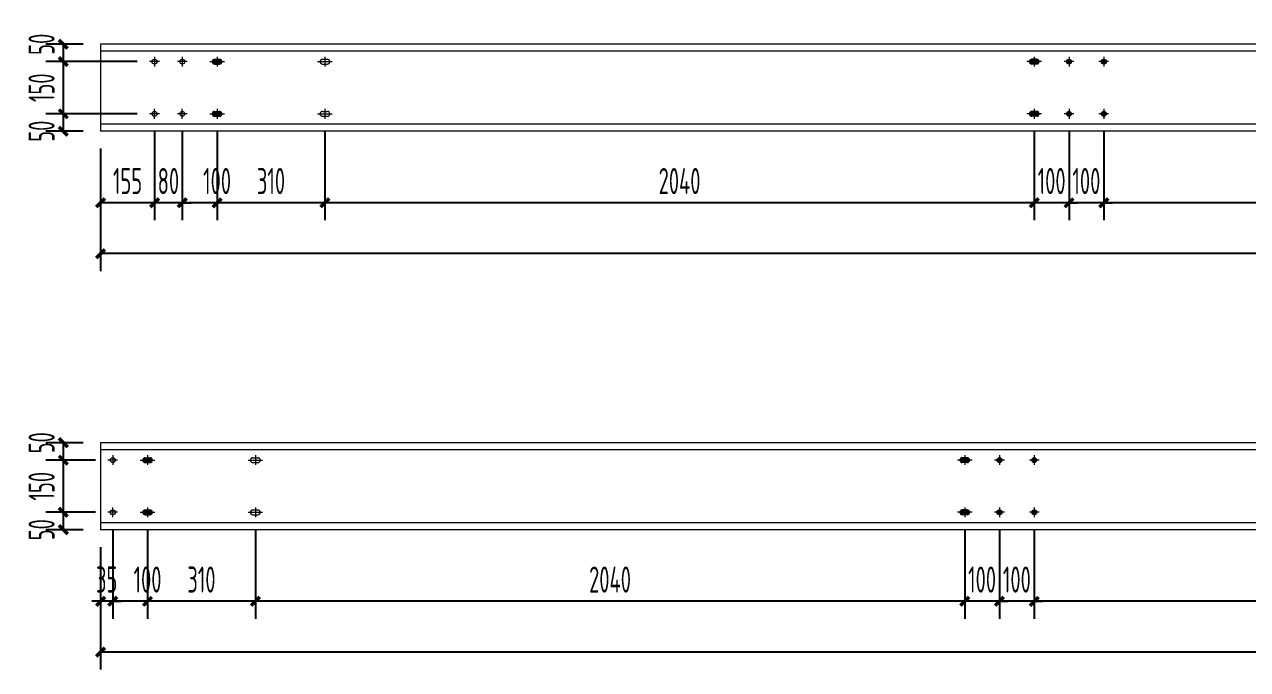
# Model space of a CAD drawing. Header units: inches. Extents: x 129725932 to 129894734, y 55771230 to 55809283.
# Drawn here: x 129809701 to 129813218, y 55783912 to 55785766 of the extents above; entities that cross this region are included whole.
import ezdxf

# ---------------------------------------------------------------- set-up
doc = ezdxf.new("R2010")
doc.units = ezdxf.units.IN
doc.header["$MEASUREMENT"] = 0
for name, color, linetype, lineweight in [('Bolt', 252, 'Continuous', 9), ('灰线', 253, 'Continuous', 5), ('绿线', 3, 'Continuous', 9), ('绿色', 3, 'Continuous', 20), ('黄线', 2, 'Continuous', 13)]:
    doc.layers.add(name, color=color, linetype=linetype, lineweight=lineweight)
doc.layers.add('DIM', color=3, linetype='Continuous')
doc.styles.add('标注', font='tssdeng.shx', dxfattribs={"width": 0.6, "bigfont": 'tssdchn.shx'})
doc.dimstyles.new('构件标注', dxfattribs={"dimtxt": 75, "dimasz": 25, "dimexe": 50, "dimexo": 50, "dimgap": 25, "dimtad": 1, "dimdec": 0, "dimzin": 0, "dimdsep": 46, "dimtxsty": '标注', "dimblk": 'ARCHTICK', "dimcen": 0, "dimclrd": 1, "dimclre": 1, "dimclrt": 7, "dimadec": 0, "dimazin": 0, "dimtfac": 1, "dimtdec": 0, "dimtix": 1, "dimtmove": 2, "dimatfit": 3, "dimldrblk": 'ARCHTICK', "dimfxl": 0, "dimtolj": 1, "dimtzin": 0, "dimlwd": -1, "dimlwe": -1, "dimarcsym": 0})

# ---------------------------------------------------------------- blocks, each defined once
blk = doc.blocks.new('_ArchTick')
at = {"color": 0, "linetype": 'ByBlock', "const_width": 0.4}
blk.add_lwpolyline([(-0.5, -0.5), (0.5, 0.5)], dxfattribs=at)
blk = doc.blocks.new('*D1012')
at = {"layer": 'Defpoints', "color": 0}
for p in [(129810364.7, 55784363.9), (129812404.7, 55784363.9), (129810364.7, 55784108.2)]:
    blk.add_point(p, dxfattribs=at)
at = {"layer": 'DIM', "color": 1}
for p, q in [((129810364.7, 55784313.9), (129810364.7, 55784058.2)), ((129812404.7, 55784313.9), (129812404.7, 55784058.2)), ((129812404.7, 55784108.2), (129810364.7, 55784108.2))]:
    blk.add_line(p, q, dxfattribs=at)
at = {"layer": 'DIM', "color": 1, "xscale": 25, "yscale": 25, "zscale": 25, "rotation": 180}
blk.add_blockref('_ArchTick', (129810364.7, 55784108.2), dxfattribs=at)
at = {"layer": 'DIM', "color": 1, "xscale": 25, "yscale": 25, "zscale": 25}
blk.add_blockref('_ArchTick', (129812404.7, 55784108.2), dxfattribs=at)
at = {"layer": 'DIM', "color": 7, "insert": (129811384.7, 55784170.7), "char_height": 75, "attachment_point": 5, "style": '标注'}
blk.add_mtext('\\A1;2040', dxfattribs=at)
blk = doc.blocks.new('*D1013')
at = {"layer": 'Defpoints', "color": 0}
for p in [(129809954.7, 55784363.9), (129810054.7, 55784363.9), (129809954.7, 55784108.2)]:
    blk.add_point(p, dxfattribs=at)
at = {"layer": 'DIM', "color": 1}
for p, q in [((129809954.7, 55784313.9), (129809954.7, 55784058.2)), ((129810054.7, 55784313.9), (129810054.7, 55784058.2)), ((129810054.7, 55784108.2), (129809954.7, 55784108.2))]:
    blk.add_line(p, q, dxfattribs=at)
at = {"layer": 'DIM', "color": 1, "xscale": 25, "yscale": 25, "zscale": 25, "rotation": 180}
blk.add_blockref('_ArchTick', (129809954.7, 55784108.2), dxfattribs=at)
at = {"layer": 'DIM', "color": 1, "xscale": 25, "yscale": 25, "zscale": 25}
blk.add_blockref('_ArchTick', (129810054.7, 55784108.2), dxfattribs=at)
at = {"layer": 'DIM', "color": 7, "insert": (129810054.7, 55784170.7), "char_height": 75, "attachment_point": 5, "style": '标注'}
blk.add_mtext('\\A1;100', dxfattribs=at)
blk = doc.blocks.new('*D1014')
at = {"layer": 'Defpoints', "color": 0}
for p in [(129809919.7, 55784313.9), (129817909.7, 55784313.9), (129809919.7, 55783962.1)]:
    blk.add_point(p, dxfattribs=at)
at = {"layer": 'DIM', "color": 1}
for p, q in [((129809919.7, 55784263.9), (129809919.7, 55783912.1)), ((129817909.7, 55784263.9), (129817909.7, 55783912.1)), ((129817909.7, 55783962.1), (129809919.7, 55783962.1))]:
    blk.add_line(p, q, dxfattribs=at)
at = {"layer": 'DIM', "color": 1, "xscale": 25, "yscale": 25, "zscale": 25, "rotation": 180}
blk.add_blockref('_ArchTick', (129809919.7, 55783962.1), dxfattribs=at)
at = {"layer": 'DIM', "color": 1, "xscale": 25, "yscale": 25, "zscale": 25}
blk.add_blockref('_ArchTick', (129817909.7, 55783962.1), dxfattribs=at)
at = {"layer": 'DIM', "color": 7, "insert": (129813914.7, 55784024.6), "char_height": 75, "attachment_point": 5, "style": '标注'}
blk.add_mtext('\\A1;7990', dxfattribs=at)
blk = doc.blocks.new('*D1015')
at = {"color": 1}
for p, q in [((129809869.7, 55784563.9), (129809762.4, 55784563.9)), ((129809812.4, 55784563.9), (129809812.4, 55784513.9)), ((129809904.7, 55784513.9), (129809762.4, 55784513.9))]:
    blk.add_line(p, q, dxfattribs=at)
at = {"layer": 'Defpoints', "color": 0}
for p in [(129809919.7, 55784563.9), (129809812.4, 55784513.9), (129809954.7, 55784513.9)]:
    blk.add_point(p, dxfattribs=at)
at = {"color": 1, "xscale": 25, "yscale": 25, "zscale": 25}
for p, rotation in [((129809812.4, 55784563.9), 90), ((129809812.4, 55784513.9), 270)]:
    blk.add_blockref('_ArchTick', p, dxfattribs=dict(at, rotation=rotation))
at = {"color": 7, "insert": (129809749.9, 55784563.8), "char_height": 75, "attachment_point": 5, "rotation": 90, "style": '标注'}
blk.add_mtext('\\A1;50', dxfattribs=at)
blk = doc.blocks.new('*D1016')
at = {"color": 1}
for p, q in [((129809904.7, 55784513.9), (129809762.4, 55784513.9)), ((129809812.4, 55784513.9), (129809812.4, 55784363.9)), ((129809904.7, 55784363.9), (129809762.4, 55784363.9))]:
    blk.add_line(p, q, dxfattribs=at)
at = {"layer": 'Defpoints', "color": 0}
for p in [(129809954.7, 55784513.9), (129809812.4, 55784363.9), (129809954.7, 55784363.9)]:
    blk.add_point(p, dxfattribs=at)
at = {"color": 1, "xscale": 25, "yscale": 25, "zscale": 25}
for p, rotation in [((129809812.4, 55784513.9), 90), ((129809812.4, 55784363.9), 270)]:
    blk.add_blockref('_ArchTick', p, dxfattribs=dict(at, rotation=rotation))
at = {"color": 7, "insert": (129809749.9, 55784438.9), "char_height": 75, "attachment_point": 5, "rotation": 90, "style": '标注'}
blk.add_mtext('\\A1;150', dxfattribs=at)
blk = doc.blocks.new('*D1017')
at = {"color": 1}
for p, q in [((129809904.7, 55784363.9), (129809762.4, 55784363.9)), ((129809812.4, 55784363.9), (129809812.4, 55784313.9)), ((129809869.7, 55784313.9), (129809762.4, 55784313.9))]:
    blk.add_line(p, q, dxfattribs=at)
at = {"layer": 'Defpoints', "color": 0}
for p in [(129809954.7, 55784363.9), (129809812.4, 55784313.9), (129809919.7, 55784313.9)]:
    blk.add_point(p, dxfattribs=at)
at = {"color": 1, "xscale": 25, "yscale": 25, "zscale": 25}
for p, rotation in [((129809812.4, 55784363.9), 90), ((129809812.4, 55784313.9), 270)]:
    blk.add_blockref('_ArchTick', p, dxfattribs=dict(at, rotation=rotation))
at = {"color": 7, "insert": (129809749.9, 55784313.9), "char_height": 75, "attachment_point": 5, "rotation": 90, "style": '标注'}
blk.add_mtext('\\A1;50', dxfattribs=at)
blk = doc.blocks.new('*D1020')
at = {"layer": 'Defpoints', "color": 0}
for p in [(129812404.7, 55784363.9), (129812504.7, 55784363.9), (129812404.7, 55784108.2)]:
    blk.add_point(p, dxfattribs=at)
at = {"layer": 'DIM', "color": 1}
for p, q in [((129812404.7, 55784313.9), (129812404.7, 55784058.2)), ((129812504.7, 55784313.9), (129812504.7, 55784058.2)), ((129812404.7, 55784108.2), (129812379.7, 55784108.2)), ((129812504.7, 55784108.2), (129812404.7, 55784108.2)), ((129812504.7, 55784108.2), (129812529.7, 55784108.2))]:
    blk.add_line(p, q, dxfattribs=at)
at = {"layer": 'DIM', "color": 1, "xscale": 25, "yscale": 25, "zscale": 25}
blk.add_blockref('_ArchTick', (129812404.7, 55784108.2), dxfattribs=at)
at = {"layer": 'DIM', "color": 1, "xscale": 25, "yscale": 25, "zscale": 25, "rotation": 180}
blk.add_blockref('_ArchTick', (129812504.7, 55784108.2), dxfattribs=at)
at = {"layer": 'DIM', "color": 7, "insert": (129812454.7, 55784170.7), "char_height": 75, "attachment_point": 5, "style": '标注'}
blk.add_mtext('\\A1;100', dxfattribs=at)
blk = doc.blocks.new('*D1021')
at = {"layer": 'Defpoints', "color": 0}
for p in [(129812504.7, 55784363.9), (129812604.7, 55784363.9), (129812504.7, 55784108.2)]:
    blk.add_point(p, dxfattribs=at)
at = {"layer": 'DIM', "color": 1}
for p, q in [((129812504.7, 55784313.9), (129812504.7, 55784058.2)), ((129812604.7, 55784313.9), (129812604.7, 55784058.2)), ((129812504.7, 55784108.2), (129812479.7, 55784108.2)), ((129812604.7, 55784108.2), (129812504.7, 55784108.2)), ((129812604.7, 55784108.2), (129812629.7, 55784108.2))]:
    blk.add_line(p, q, dxfattribs=at)
at = {"layer": 'DIM', "color": 1, "xscale": 25, "yscale": 25, "zscale": 25}
blk.add_blockref('_ArchTick', (129812504.7, 55784108.2), dxfattribs=at)
at = {"layer": 'DIM', "color": 1, "xscale": 25, "yscale": 25, "zscale": 25, "rotation": 180}
blk.add_blockref('_ArchTick', (129812604.7, 55784108.2), dxfattribs=at)
at = {"layer": 'DIM', "color": 7, "insert": (129812554.7, 55784170.7), "char_height": 75, "attachment_point": 5, "style": '标注'}
blk.add_mtext('\\A1;100', dxfattribs=at)
blk = doc.blocks.new('*D1022')
at = {"layer": 'Defpoints', "color": 0}
for p in [(129812604.7, 55784363.9), (129815224.7, 55784363.9), (129812604.7, 55784108.2)]:
    blk.add_point(p, dxfattribs=at)
at = {"layer": 'DIM', "color": 1}
for p, q in [((129812604.7, 55784313.9), (129812604.7, 55784058.2)), ((129815224.7, 55784313.9), (129815224.7, 55784058.2)), ((129815224.7, 55784108.2), (129812604.7, 55784108.2))]:
    blk.add_line(p, q, dxfattribs=at)
at = {"layer": 'DIM', "color": 1, "xscale": 25, "yscale": 25, "zscale": 25, "rotation": 180}
blk.add_blockref('_ArchTick', (129812604.7, 55784108.2), dxfattribs=at)
at = {"layer": 'DIM', "color": 1, "xscale": 25, "yscale": 25, "zscale": 25}
blk.add_blockref('_ArchTick', (129815224.7, 55784108.2), dxfattribs=at)
at = {"layer": 'DIM', "color": 7, "insert": (129813914.7, 55784170.7), "char_height": 75, "attachment_point": 5, "style": '标注'}
blk.add_mtext('\\A1;2620', dxfattribs=at)
blk = doc.blocks.new('*D1023')
at = {"layer": 'Defpoints', "color": 0}
for p in [(129809954.7, 55784363.9), (129809919.7, 55784313.9), (129809919.7, 55784108.2)]:
    blk.add_point(p, dxfattribs=at)
at = {"layer": 'DIM', "color": 1}
for p, q in [((129809954.7, 55784313.9), (129809954.7, 55784058.2)), ((129809919.7, 55784263.9), (129809919.7, 55784058.2)), ((129809919.7, 55784108.2), (129809894.7, 55784108.2)), ((129809954.7, 55784108.2), (129809919.7, 55784108.2)), ((129809954.7, 55784108.2), (129809979.7, 55784108.2))]:
    blk.add_line(p, q, dxfattribs=at)
at = {"layer": 'DIM', "color": 1, "xscale": 25, "yscale": 25, "zscale": 25}
blk.add_blockref('_ArchTick', (129809919.7, 55784108.2), dxfattribs=at)
at = {"layer": 'DIM', "color": 1, "xscale": 25, "yscale": 25, "zscale": 25, "rotation": 180}
blk.add_blockref('_ArchTick', (129809954.7, 55784108.2), dxfattribs=at)
at = {"layer": 'DIM', "color": 7, "insert": (129809937.2, 55784170.7), "char_height": 75, "attachment_point": 5, "style": '标注'}
blk.add_mtext('\\A1;35', dxfattribs=at)
blk = doc.blocks.new('*D1028')
at = {"layer": 'Defpoints', "color": 0}
for p in [(129810054.7, 55784363.9), (129810364.7, 55784363.9), (129810054.7, 55784108.2)]:
    blk.add_point(p, dxfattribs=at)
at = {"layer": 'DIM', "color": 1}
for p, q in [((129810054.7, 55784313.9), (129810054.7, 55784058.2)), ((129810364.7, 55784313.9), (129810364.7, 55784058.2)), ((129810364.7, 55784108.2), (129810054.7, 55784108.2))]:
    blk.add_line(p, q, dxfattribs=at)
at = {"layer": 'DIM', "color": 1, "xscale": 25, "yscale": 25, "zscale": 25, "rotation": 180}
blk.add_blockref('_ArchTick', (129810054.7, 55784108.2), dxfattribs=at)
at = {"layer": 'DIM', "color": 1, "xscale": 25, "yscale": 25, "zscale": 25}
blk.add_blockref('_ArchTick', (129810364.7, 55784108.2), dxfattribs=at)
at = {"layer": 'DIM', "color": 7, "insert": (129810209.7, 55784170.7), "char_height": 75, "attachment_point": 5, "style": '标注'}
blk.add_mtext('\\A1;310', dxfattribs=at)
blk = doc.blocks.new('*D1079')
at = {"layer": 'Defpoints', "color": 0}
for p in [(129810564.7, 55785509), (129812604.7, 55785509), (129810564.7, 55785253.3)]:
    blk.add_point(p, dxfattribs=at)
at = {"layer": 'DIM', "color": 1}
for p, q in [((129810564.7, 55785459), (129810564.7, 55785203.3)), ((129812604.7, 55785459), (129812604.7, 55785203.3)), ((129812604.7, 55785253.3), (129810564.7, 55785253.3))]:
    blk.add_line(p, q, dxfattribs=at)
at = {"layer": 'DIM', "color": 1, "xscale": 25, "yscale": 25, "zscale": 25, "rotation": 180}
blk.add_blockref('_ArchTick', (129810564.7, 55785253.3), dxfattribs=at)
at = {"layer": 'DIM', "color": 1, "xscale": 25, "yscale": 25, "zscale": 25}
blk.add_blockref('_ArchTick', (129812604.7, 55785253.3), dxfattribs=at)
at = {"layer": 'DIM', "color": 7, "insert": (129811584.7, 55785315.8), "char_height": 75, "attachment_point": 5, "style": '标注'}
blk.add_mtext('\\A1;2040', dxfattribs=at)
blk = doc.blocks.new('*D1080')
at = {"layer": 'Defpoints', "color": 0}
for p in [(129810154.7, 55785509), (129810254.7, 55785509), (129810154.7, 55785253.3)]:
    blk.add_point(p, dxfattribs=at)
at = {"layer": 'DIM', "color": 1}
for p, q in [((129810154.7, 55785459), (129810154.7, 55785203.3)), ((129810254.7, 55785459), (129810254.7, 55785203.3)), ((129810254.7, 55785253.3), (129810154.7, 55785253.3))]:
    blk.add_line(p, q, dxfattribs=at)
at = {"layer": 'DIM', "color": 1, "xscale": 25, "yscale": 25, "zscale": 25, "rotation": 180}
blk.add_blockref('_ArchTick', (129810154.7, 55785253.3), dxfattribs=at)
at = {"layer": 'DIM', "color": 1, "xscale": 25, "yscale": 25, "zscale": 25}
blk.add_blockref('_ArchTick', (129810254.7, 55785253.3), dxfattribs=at)
at = {"layer": 'DIM', "color": 7, "insert": (129810254.7, 55785315.8), "char_height": 75, "attachment_point": 5, "style": '标注'}
blk.add_mtext('\\A1;100', dxfattribs=at)
blk = doc.blocks.new('*D1081')
at = {"layer": 'Defpoints', "color": 0}
for p in [(129809919.7, 55785459), (129818009.7, 55785459), (129809919.7, 55785107.2)]:
    blk.add_point(p, dxfattribs=at)
at = {"layer": 'DIM', "color": 1}
for p, q in [((129809919.7, 55785409), (129809919.7, 55785057.2)), ((129818009.7, 55785409), (129818009.7, 55785057.2)), ((129818009.7, 55785107.2), (129809919.7, 55785107.2))]:
    blk.add_line(p, q, dxfattribs=at)
at = {"layer": 'DIM', "color": 1, "xscale": 25, "yscale": 25, "zscale": 25, "rotation": 180}
blk.add_blockref('_ArchTick', (129809919.7, 55785107.2), dxfattribs=at)
at = {"layer": 'DIM', "color": 1, "xscale": 25, "yscale": 25, "zscale": 25}
blk.add_blockref('_ArchTick', (129818009.7, 55785107.2), dxfattribs=at)
at = {"layer": 'DIM', "color": 7, "insert": (129813964.7, 55785169.7), "char_height": 75, "attachment_point": 5, "style": '标注'}
blk.add_mtext('\\A1;8090', dxfattribs=at)
blk = doc.blocks.new('*D1082')
at = {"color": 1}
for p, q in [((129809869.7, 55785709), (129809762.4, 55785709)), ((129809812.4, 55785709), (129809812.4, 55785659)), ((129810024.7, 55785659), (129809762.4, 55785659))]:
    blk.add_line(p, q, dxfattribs=at)
at = {"layer": 'Defpoints', "color": 0}
for p in [(129809919.7, 55785709), (129809812.4, 55785659), (129810074.7, 55785659)]:
    blk.add_point(p, dxfattribs=at)
at = {"color": 1, "xscale": 25, "yscale": 25, "zscale": 25}
for p, rotation in [((129809812.4, 55785709), 90), ((129809812.4, 55785659), 270)]:
    blk.add_blockref('_ArchTick', p, dxfattribs=dict(at, rotation=rotation))
at = {"color": 7, "insert": (129809749.9, 55785708.9), "char_height": 75, "attachment_point": 5, "rotation": 90, "style": '标注'}
blk.add_mtext('\\A1;50', dxfattribs=at)
blk = doc.blocks.new('*D1083')
at = {"color": 1}
for p, q in [((129810024.7, 55785659), (129809762.4, 55785659)), ((129809812.4, 55785659), (129809812.4, 55785509)), ((129810024.7, 55785509), (129809762.4, 55785509))]:
    blk.add_line(p, q, dxfattribs=at)
at = {"layer": 'Defpoints', "color": 0}
for p in [(129810074.7, 55785659), (129809812.4, 55785509), (129810074.7, 55785509)]:
    blk.add_point(p, dxfattribs=at)
at = {"color": 1, "xscale": 25, "yscale": 25, "zscale": 25}
for p, rotation in [((129809812.4, 55785659), 90), ((129809812.4, 55785509), 270)]:
    blk.add_blockref('_ArchTick', p, dxfattribs=dict(at, rotation=rotation))
at = {"color": 7, "insert": (129809749.9, 55785584), "char_height": 75, "attachment_point": 5, "rotation": 90, "style": '标注'}
blk.add_mtext('\\A1;150', dxfattribs=at)
blk = doc.blocks.new('*D1084')
at = {"color": 1}
for p, q in [((129810024.7, 55785509), (129809762.4, 55785509)), ((129809812.4, 55785509), (129809812.4, 55785459)), ((129809869.7, 55785459), (129809762.4, 55785459))]:
    blk.add_line(p, q, dxfattribs=at)
at = {"layer": 'Defpoints', "color": 0}
for p in [(129810074.7, 55785509), (129809812.4, 55785459), (129809919.7, 55785459)]:
    blk.add_point(p, dxfattribs=at)
at = {"color": 1, "xscale": 25, "yscale": 25, "zscale": 25}
for p, rotation in [((129809812.4, 55785509), 90), ((129809812.4, 55785459), 270)]:
    blk.add_blockref('_ArchTick', p, dxfattribs=dict(at, rotation=rotation))
at = {"color": 7, "insert": (129809749.9, 55785459), "char_height": 75, "attachment_point": 5, "rotation": 90, "style": '标注'}
blk.add_mtext('\\A1;50', dxfattribs=at)
blk = doc.blocks.new('*D1087')
at = {"layer": 'Defpoints', "color": 0}
for p in [(129812604.7, 55785509), (129812704.7, 55785509), (129812604.7, 55785253.3)]:
    blk.add_point(p, dxfattribs=at)
at = {"layer": 'DIM', "color": 1}
for p, q in [((129812604.7, 55785459), (129812604.7, 55785203.3)), ((129812704.7, 55785459), (129812704.7, 55785203.3)), ((129812604.7, 55785253.3), (129812579.7, 55785253.3)), ((129812704.7, 55785253.3), (129812604.7, 55785253.3)), ((129812704.7, 55785253.3), (129812729.7, 55785253.3))]:
    blk.add_line(p, q, dxfattribs=at)
at = {"layer": 'DIM', "color": 1, "xscale": 25, "yscale": 25, "zscale": 25}
blk.add_blockref('_ArchTick', (129812604.7, 55785253.3), dxfattribs=at)
at = {"layer": 'DIM', "color": 1, "xscale": 25, "yscale": 25, "zscale": 25, "rotation": 180}
blk.add_blockref('_ArchTick', (129812704.7, 55785253.3), dxfattribs=at)
at = {"layer": 'DIM', "color": 7, "insert": (129812654.7, 55785315.8), "char_height": 75, "attachment_point": 5, "style": '标注'}
blk.add_mtext('\\A1;100', dxfattribs=at)
blk = doc.blocks.new('*D1088')
at = {"layer": 'Defpoints', "color": 0}
for p in [(129812704.7, 55785509), (129812804.7, 55785509), (129812704.7, 55785253.3)]:
    blk.add_point(p, dxfattribs=at)
at = {"layer": 'DIM', "color": 1}
for p, q in [((129812704.7, 55785459), (129812704.7, 55785203.3)), ((129812804.7, 55785459), (129812804.7, 55785203.3)), ((129812704.7, 55785253.3), (129812679.7, 55785253.3)), ((129812804.7, 55785253.3), (129812704.7, 55785253.3)), ((129812804.7, 55785253.3), (129812829.7, 55785253.3))]:
    blk.add_line(p, q, dxfattribs=at)
at = {"layer": 'DIM', "color": 1, "xscale": 25, "yscale": 25, "zscale": 25}
blk.add_blockref('_ArchTick', (129812704.7, 55785253.3), dxfattribs=at)
at = {"layer": 'DIM', "color": 1, "xscale": 25, "yscale": 25, "zscale": 25, "rotation": 180}
blk.add_blockref('_ArchTick', (129812804.7, 55785253.3), dxfattribs=at)
at = {"layer": 'DIM', "color": 7, "insert": (129812754.7, 55785315.8), "char_height": 75, "attachment_point": 5, "style": '标注'}
blk.add_mtext('\\A1;100', dxfattribs=at)
blk = doc.blocks.new('*D1089')
at = {"layer": 'Defpoints', "color": 0}
for p in [(129812804.7, 55785509), (129815224.7, 55785509), (129812804.7, 55785253.3)]:
    blk.add_point(p, dxfattribs=at)
at = {"layer": 'DIM', "color": 1}
for p, q in [((129812804.7, 55785459), (129812804.7, 55785203.3)), ((129815224.7, 55785459), (129815224.7, 55785203.3)), ((129815224.7, 55785253.3), (129812804.7, 55785253.3))]:
    blk.add_line(p, q, dxfattribs=at)
at = {"layer": 'DIM', "color": 1, "xscale": 25, "yscale": 25, "zscale": 25, "rotation": 180}
blk.add_blockref('_ArchTick', (129812804.7, 55785253.3), dxfattribs=at)
at = {"layer": 'DIM', "color": 1, "xscale": 25, "yscale": 25, "zscale": 25}
blk.add_blockref('_ArchTick', (129815224.7, 55785253.3), dxfattribs=at)
at = {"layer": 'DIM', "color": 7, "insert": (129814014.7, 55785315.8), "char_height": 75, "attachment_point": 5, "style": '标注'}
blk.add_mtext('\\A1;2420', dxfattribs=at)
blk = doc.blocks.new('*D1090')
at = {"layer": 'Defpoints', "color": 0}
for p in [(129810074.7, 55785509), (129809919.7, 55785459), (129809919.7, 55785253.3)]:
    blk.add_point(p, dxfattribs=at)
at = {"layer": 'DIM', "color": 1}
for p, q in [((129810074.7, 55785459), (129810074.7, 55785203.3)), ((129809919.7, 55785409), (129809919.7, 55785203.3)), ((129810074.7, 55785253.3), (129809919.7, 55785253.3))]:
    blk.add_line(p, q, dxfattribs=at)
at = {"layer": 'DIM', "color": 1, "xscale": 25, "yscale": 25, "zscale": 25, "rotation": 180}
blk.add_blockref('_ArchTick', (129809919.7, 55785253.3), dxfattribs=at)
at = {"layer": 'DIM', "color": 1, "xscale": 25, "yscale": 25, "zscale": 25}
blk.add_blockref('_ArchTick', (129810074.7, 55785253.3), dxfattribs=at)
at = {"layer": 'DIM', "color": 7, "insert": (129809997.2, 55785315.8), "char_height": 75, "attachment_point": 5, "style": '标注'}
blk.add_mtext('\\A1;155', dxfattribs=at)
blk = doc.blocks.new('*D1095')
at = {"layer": 'Defpoints', "color": 0}
for p in [(129810254.7, 55785509), (129810564.7, 55785509), (129810254.7, 55785253.3)]:
    blk.add_point(p, dxfattribs=at)
at = {"layer": 'DIM', "color": 1}
for p, q in [((129810254.7, 55785459), (129810254.7, 55785203.3)), ((129810564.7, 55785459), (129810564.7, 55785203.3)), ((129810564.7, 55785253.3), (129810254.7, 55785253.3))]:
    blk.add_line(p, q, dxfattribs=at)
at = {"layer": 'DIM', "color": 1, "xscale": 25, "yscale": 25, "zscale": 25, "rotation": 180}
blk.add_blockref('_ArchTick', (129810254.7, 55785253.3), dxfattribs=at)
at = {"layer": 'DIM', "color": 1, "xscale": 25, "yscale": 25, "zscale": 25}
blk.add_blockref('_ArchTick', (129810564.7, 55785253.3), dxfattribs=at)
at = {"layer": 'DIM', "color": 7, "insert": (129810409.7, 55785315.8), "char_height": 75, "attachment_point": 5, "style": '标注'}
blk.add_mtext('\\A1;310', dxfattribs=at)
blk = doc.blocks.new('*D1096')
at = {"layer": 'Defpoints', "color": 0}
for p in [(129810074.7, 55785509), (129810154.7, 55785509), (129810074.7, 55785253.3)]:
    blk.add_point(p, dxfattribs=at)
at = {"layer": 'DIM', "color": 1}
for p, q in [((129810074.7, 55785459), (129810074.7, 55785203.3)), ((129810154.7, 55785459), (129810154.7, 55785203.3)), ((129810074.7, 55785253.3), (129810049.7, 55785253.3)), ((129810154.7, 55785253.3), (129810074.7, 55785253.3)), ((129810154.7, 55785253.3), (129810179.7, 55785253.3))]:
    blk.add_line(p, q, dxfattribs=at)
at = {"layer": 'DIM', "color": 1, "xscale": 25, "yscale": 25, "zscale": 25}
blk.add_blockref('_ArchTick', (129810074.7, 55785253.3), dxfattribs=at)
at = {"layer": 'DIM', "color": 1, "xscale": 25, "yscale": 25, "zscale": 25, "rotation": 180}
blk.add_blockref('_ArchTick', (129810154.7, 55785253.3), dxfattribs=at)
at = {"layer": 'DIM', "color": 7, "insert": (129810114.7, 55785315.8), "char_height": 75, "attachment_point": 5, "style": '标注'}
blk.add_mtext('\\A1;80', dxfattribs=at)

msp = doc.modelspace()

# ---------------------------------------------------------------- hatches: boundary and pattern name
at = {"layer": '绿线'}
h = msp.add_hatch(color=256, dxfattribs=at)
h.paths.add_polyline_path([(129810254.7, 55785666), (129810247.7, 55785666, 0.414214), (129810240.7, 55785659), (129810254.7, 55785659)])
h.paths.add_polyline_path([(129810261.7, 55785666), (129810254.7, 55785666), (129810254.7, 55785659), (129810268.7, 55785659, 0.414214)])
h.paths.add_polyline_path([(129810268.7, 55785659), (129810254.7, 55785659), (129810254.7, 55785652), (129810261.7, 55785652, 0.414214)])
h.paths.add_polyline_path([(129810254.7, 55785659), (129810240.7, 55785659, 0.414214), (129810247.7, 55785652), (129810254.7, 55785652)])
h = msp.add_hatch(color=256, dxfattribs=at)
h.paths.add_polyline_path([(129812604.7, 55785666), (129812611.7, 55785666, -0.414214), (129812618.7, 55785659), (129812604.7, 55785659)])
h.paths.add_polyline_path([(129812597.7, 55785666), (129812604.7, 55785666), (129812604.7, 55785659), (129812590.7, 55785659, -0.414214)])
h.paths.add_polyline_path([(129812590.7, 55785659), (129812604.7, 55785659), (129812604.7, 55785652), (129812597.7, 55785652, -0.414214)])
h.paths.add_polyline_path([(129812604.7, 55785659), (129812618.7, 55785659, -0.414214), (129812611.7, 55785652), (129812604.7, 55785652)])
h = msp.add_hatch(color=256, dxfattribs=at)
h.paths.add_polyline_path([(129810254.7, 55785516), (129810247.7, 55785516, 0.414214), (129810240.7, 55785509), (129810254.7, 55785509)])
h.paths.add_polyline_path([(129810261.7, 55785516), (129810254.7, 55785516), (129810254.7, 55785509), (129810268.7, 55785509, 0.414214)])
h.paths.add_polyline_path([(129810268.7, 55785509), (129810254.7, 55785509), (129810254.7, 55785502), (129810261.7, 55785502, 0.414214)])
h.paths.add_polyline_path([(129810254.7, 55785509), (129810240.7, 55785509, 0.414214), (129810247.7, 55785502), (129810254.7, 55785502)])
h = msp.add_hatch(color=256, dxfattribs=at)
h.paths.add_polyline_path([(129812604.7, 55785516), (129812611.7, 55785516, -0.414214), (129812618.7, 55785509), (129812604.7, 55785509)])
h.paths.add_polyline_path([(129812597.7, 55785516), (129812604.7, 55785516), (129812604.7, 55785509), (129812590.7, 55785509, -0.414214)])
h.paths.add_polyline_path([(129812590.7, 55785509), (129812604.7, 55785509), (129812604.7, 55785502), (129812597.7, 55785502, -0.414214)])
h.paths.add_polyline_path([(129812604.7, 55785509), (129812618.7, 55785509, -0.414214), (129812611.7, 55785502), (129812604.7, 55785502)])
h = msp.add_hatch(color=256, dxfattribs=at)
h.paths.add_polyline_path([(129810054.7, 55784520.9), (129810047.7, 55784520.9, 0.414214), (129810040.7, 55784513.9), (129810054.7, 55784513.9)])
h.paths.add_polyline_path([(129810061.7, 55784520.9), (129810054.7, 55784520.9), (129810054.7, 55784513.9), (129810068.7, 55784513.9, 0.414214)])
h.paths.add_polyline_path([(129810068.7, 55784513.9), (129810054.7, 55784513.9), (129810054.7, 55784506.9), (129810061.7, 55784506.9, 0.414214)])
h.paths.add_polyline_path([(129810054.7, 55784513.9), (129810040.7, 55784513.9, 0.414214), (129810047.7, 55784506.9), (129810054.7, 55784506.9)])
h = msp.add_hatch(color=256, dxfattribs=at)
h.paths.add_polyline_path([(129812404.7, 55784520.9), (129812411.7, 55784520.9, -0.414214), (129812418.7, 55784513.9), (129812404.7, 55784513.9)])
h.paths.add_polyline_path([(129812397.7, 55784520.9), (129812404.7, 55784520.9), (129812404.7, 55784513.9), (129812390.7, 55784513.9, -0.414214)])
h.paths.add_polyline_path([(129812390.7, 55784513.9), (129812404.7, 55784513.9), (129812404.7, 55784506.9), (129812397.7, 55784506.9, -0.414214)])
h.paths.add_polyline_path([(129812404.7, 55784513.9), (129812418.7, 55784513.9, -0.414214), (129812411.7, 55784506.9), (129812404.7, 55784506.9)])
h = msp.add_hatch(color=256, dxfattribs=at)
h.paths.add_polyline_path([(129810054.7, 55784370.9), (129810047.7, 55784370.9, 0.414214), (129810040.7, 55784363.9), (129810054.7, 55784363.9)])
h.paths.add_polyline_path([(129810061.7, 55784370.9), (129810054.7, 55784370.9), (129810054.7, 55784363.9), (129810068.7, 55784363.9, 0.414214)])
h.paths.add_polyline_path([(129810068.7, 55784363.9), (129810054.7, 55784363.9), (129810054.7, 55784356.9), (129810061.7, 55784356.9, 0.414214)])
h.paths.add_polyline_path([(129810054.7, 55784363.9), (129810040.7, 55784363.9, 0.414214), (129810047.7, 55784356.9), (129810054.7, 55784356.9)])
h = msp.add_hatch(color=256, dxfattribs=at)
h.paths.add_polyline_path([(129812404.7, 55784370.9), (129812411.7, 55784370.9, -0.414214), (129812418.7, 55784363.9), (129812404.7, 55784363.9)])
h.paths.add_polyline_path([(129812397.7, 55784370.9), (129812404.7, 55784370.9), (129812404.7, 55784363.9), (129812390.7, 55784363.9, -0.414214)])
h.paths.add_polyline_path([(129812390.7, 55784363.9), (129812404.7, 55784363.9), (129812404.7, 55784356.9), (129812397.7, 55784356.9, -0.414214)])
h.paths.add_polyline_path([(129812404.7, 55784363.9), (129812418.7, 55784363.9, -0.414214), (129812411.7, 55784356.9), (129812404.7, 55784356.9)])
at = {"layer": '绿色'}
h = msp.add_hatch(color=256, dxfattribs=at)
h.dxf.hatch_style = 1
edge = h.paths.add_edge_path()
edge.add_arc((129812704.7, 55785659), 7, 180, 540, ccw=False)
h = msp.add_hatch(color=256, dxfattribs=at)
h.dxf.hatch_style = 1
edge = h.paths.add_edge_path()
edge.add_arc((129812804.7, 55785659), 7, 180, 540, ccw=False)
h = msp.add_hatch(color=256, dxfattribs=at)
h.dxf.hatch_style = 1
edge = h.paths.add_edge_path()
edge.add_arc((129812704.7, 55785509), 7, 180, 540, ccw=False)
h = msp.add_hatch(color=256, dxfattribs=at)
h.dxf.hatch_style = 1
edge = h.paths.add_edge_path()
edge.add_arc((129812804.7, 55785509), 7, 180, 540, ccw=False)
h = msp.add_hatch(color=256, dxfattribs=at)
h.dxf.hatch_style = 1
edge = h.paths.add_edge_path()
edge.add_arc((129812504.7, 55784513.9), 7, 180, 540, ccw=False)
h = msp.add_hatch(color=256, dxfattribs=at)
h.dxf.hatch_style = 1
edge = h.paths.add_edge_path()
edge.add_arc((129812604.7, 55784513.9), 7, 180, 540, ccw=False)
h = msp.add_hatch(color=256, dxfattribs=at)
h.dxf.hatch_style = 1
edge = h.paths.add_edge_path()
edge.add_arc((129812504.7, 55784363.9), 7, 180, 540, ccw=False)
h = msp.add_hatch(color=256, dxfattribs=at)
h.dxf.hatch_style = 1
edge = h.paths.add_edge_path()
edge.add_arc((129812604.7, 55784363.9), 7, 180, 540, ccw=False)

# ---------------------------------------------------------------- linework, layer by layer
at = {"layer": 'Bolt'}
for p, q in [((129810074.7, 55785673), (129810074.7, 55785645)), ((129810154.7, 55785673), (129810154.7, 55785645)), ((129810247.7, 55785666), (129810261.7, 55785666)), ((129810254.7, 55785673), (129810254.7, 55785645)), ((129810254.7, 55785673), (129810254.7, 55785645)), ((129810557.7, 55785666), (129810571.7, 55785666)), ((129810564.7, 55785673), (129810564.7, 55785645)), ((129812611.7, 55785666), (129812597.7, 55785666)), ((129812604.7, 55785673), (129812604.7, 55785645)), ((129812604.7, 55785673), (129812604.7, 55785645)), ((129812704.7, 55785673), (129812704.7, 55785645)), ((129812804.7, 55785673), (129812804.7, 55785645)), ((129810088.7, 55785659), (129810060.7, 55785659)), ((129810168.7, 55785659), (129810140.7, 55785659)), ((129810233.7, 55785659), (129810275.7, 55785659)), ((129810240.7, 55785659), (129810268.7, 55785659)), ((129810247.7, 55785652), (129810261.7, 55785652)), ((129810543.7, 55785659), (129810585.7, 55785659)), ((129810557.7, 55785652), (129810571.7, 55785652)), ((129812625.7, 55785659), (129812583.7, 55785659)), ((129812618.7, 55785659), (129812590.7, 55785659)), ((129812611.7, 55785652), (129812597.7, 55785652)), ((129812718.7, 55785659), (129812690.7, 55785659)), ((129812818.7, 55785659), (129812790.7, 55785659)), ((129810074.7, 55785495), (129810074.7, 55785523)), ((129810154.7, 55785495), (129810154.7, 55785523)), ((129810254.7, 55785523), (129810254.7, 55785495)), ((129810254.7, 55785523), (129810254.7, 55785495)), ((129810564.7, 55785523), (129810564.7, 55785495)), ((129812604.7, 55785523), (129812604.7, 55785495)), ((129812604.7, 55785523), (129812604.7, 55785495)), ((129812704.7, 55785523), (129812704.7, 55785495)), ((129812804.7, 55785523), (129812804.7, 55785495)), ((129810088.7, 55785509), (129810060.7, 55785509)), ((129810168.7, 55785509), (129810140.7, 55785509)), ((129810233.7, 55785509), (129810275.7, 55785509)), ((129810240.7, 55785509), (129810268.7, 55785509)), ((129810247.7, 55785516), (129810261.7, 55785516)), ((129810247.7, 55785502), (129810261.7, 55785502)), ((129810543.7, 55785509), (129810585.7, 55785509)), ((129810557.7, 55785516), (129810571.7, 55785516)), ((129810557.7, 55785502), (129810571.7, 55785502)), ((129812625.7, 55785509), (129812583.7, 55785509)), ((129812618.7, 55785509), (129812590.7, 55785509)), ((129812611.7, 55785516), (129812597.7, 55785516)), ((129812611.7, 55785502), (129812597.7, 55785502)), ((129812718.7, 55785509), (129812690.7, 55785509)), ((129812818.7, 55785509), (129812790.7, 55785509)), ((129809968.7, 55784513.9), (129809940.7, 55784513.9)), ((129809954.7, 55784527.9), (129809954.7, 55784499.9)), ((129810033.7, 55784513.9), (129810075.7, 55784513.9)), ((129810040.7, 55784513.9), (129810068.7, 55784513.9)), ((129810047.7, 55784520.9), (129810061.7, 55784520.9)), ((129810047.7, 55784506.9), (129810061.7, 55784506.9)), ((129810054.7, 55784527.9), (129810054.7, 55784499.9)), ((129810054.7, 55784527.9), (129810054.7, 55784499.9)), ((129810343.7, 55784513.9), (129810385.7, 55784513.9)), ((129810357.7, 55784520.9), (129810371.7, 55784520.9)), ((129810357.7, 55784506.9), (129810371.7, 55784506.9)), ((129810364.7, 55784527.9), (129810364.7, 55784499.9)), ((129812425.7, 55784513.9), (129812383.7, 55784513.9)), ((129812418.7, 55784513.9), (129812390.7, 55784513.9)), ((129812411.7, 55784520.9), (129812397.7, 55784520.9)), ((129812411.7, 55784506.9), (129812397.7, 55784506.9)), ((129812404.7, 55784527.9), (129812404.7, 55784499.9)), ((129812404.7, 55784527.9), (129812404.7, 55784499.9)), ((129812518.7, 55784513.9), (129812490.7, 55784513.9)), ((129812504.7, 55784527.9), (129812504.7, 55784499.9)), ((129812618.7, 55784513.9), (129812590.7, 55784513.9)), ((129812604.7, 55784527.9), (129812604.7, 55784499.9)), ((129809968.7, 55784363.9), (129809940.7, 55784363.9)), ((129809954.7, 55784349.9), (129809954.7, 55784377.9)), ((129810033.7, 55784363.9), (129810075.7, 55784363.9)), ((129810040.7, 55784363.9), (129810068.7, 55784363.9)), ((129810047.7, 55784370.9), (129810061.7, 55784370.9)), ((129810054.7, 55784377.9), (129810054.7, 55784349.9)), ((129810054.7, 55784377.9), (129810054.7, 55784349.9)), ((129810343.7, 55784363.9), (129810385.7, 55784363.9)), ((129810357.7, 55784370.9), (129810371.7, 55784370.9)), ((129810364.7, 55784377.9), (129810364.7, 55784349.9)), ((129812425.7, 55784363.9), (129812383.7, 55784363.9)), ((129812418.7, 55784363.9), (129812390.7, 55784363.9)), ((129812411.7, 55784370.9), (129812397.7, 55784370.9)), ((129812404.7, 55784377.9), (129812404.7, 55784349.9)), ((129812404.7, 55784377.9), (129812404.7, 55784349.9)), ((129812518.7, 55784363.9), (129812490.7, 55784363.9)), ((129812504.7, 55784377.9), (129812504.7, 55784349.9)), ((129812618.7, 55784363.9), (129812590.7, 55784363.9)), ((129812604.7, 55784377.9), (129812604.7, 55784349.9)), ((129810047.7, 55784356.9), (129810061.7, 55784356.9)), ((129810357.7, 55784356.9), (129810371.7, 55784356.9)), ((129812411.7, 55784356.9), (129812397.7, 55784356.9))]:
    msp.add_line(p, q, dxfattribs=at)
for centre in [(129810074.7, 55785659), (129810154.7, 55785659), (129810254.7, 55785659), (129812604.7, 55785659), (129812704.7, 55785659), (129812804.7, 55785659), (129810074.7, 55785509), (129810154.7, 55785509), (129810254.7, 55785509), (129812604.7, 55785509), (129812704.7, 55785509), (129812804.7, 55785509), (129809954.7, 55784513.9), (129810054.7, 55784513.9), (129812404.7, 55784513.9), (129812504.7, 55784513.9), (129812604.7, 55784513.9), (129809954.7, 55784363.9), (129810054.7, 55784363.9), (129812404.7, 55784363.9), (129812504.7, 55784363.9), (129812604.7, 55784363.9)]:
    msp.add_circle(centre, 7, dxfattribs=at)
for centre, start, end in [((129810247.7, 55785659), 90, 270), ((129810261.7, 55785659), 270, 90), ((129810557.7, 55785659), 90, 270), ((129810571.7, 55785659), 270, 90), ((129812597.7, 55785659), 90, 270), ((129812611.7, 55785659), 270, 90), ((129810247.7, 55785509), 90, 270), ((129810261.7, 55785509), 270, 90), ((129810557.7, 55785509), 90, 270), ((129810571.7, 55785509), 270, 90), ((129812597.7, 55785509), 90, 270), ((129812611.7, 55785509), 270, 90), ((129810047.7, 55784513.9), 90, 270), ((129810061.7, 55784513.9), 270, 90), ((129810357.7, 55784513.9), 90, 270), ((129810371.7, 55784513.9), 270, 90), ((129812397.7, 55784513.9), 90, 270), ((129812411.7, 55784513.9), 270, 90), ((129810047.7, 55784363.9), 90, 270), ((129810061.7, 55784363.9), 270, 90), ((129810357.7, 55784363.9), 90, 270), ((129810371.7, 55784363.9), 270, 90), ((129812397.7, 55784363.9), 90, 270), ((129812411.7, 55784363.9), 270, 90)]:
    msp.add_arc(centre, 7, start, end, dxfattribs=at)
at = {"layer": '灰线'}
for p, q in [((129818009.7, 55785689), (129809919.7, 55785689)), ((129818009.7, 55785479), (129809919.7, 55785479)), ((129817909.7, 55784543.9), (129809919.7, 55784543.9)), ((129817909.7, 55784333.9), (129809919.7, 55784333.9))]:
    msp.add_line(p, q, dxfattribs=at)
at = {"layer": '黄线'}
for p, q in [((129818009.7, 55785709), (129809919.7, 55785709)), ((129809919.7, 55785709), (129809919.7, 55785459)), ((129818009.7, 55785459), (129809919.7, 55785459)), ((129817909.7, 55784563.9), (129809919.7, 55784563.9)), ((129809919.7, 55784563.9), (129809919.7, 55784313.9)), ((129817909.7, 55784313.9), (129809919.7, 55784313.9))]:
    msp.add_line(p, q, dxfattribs=at)

# ---------------------------------------------------------------- dimensions: what is measured, and where the dimension line sits
for base, p1, p2, picture, middle in [((129809812.4, 55785659), (129809919.7, 55785709), (129810074.7, 55785659), '*D1082', (129809749.9, 55785708.9)), ((129809812.4, 55785459), (129810074.7, 55785509), (129809919.7, 55785459), '*D1084', (129809749.9, 55785459)), ((129809812.4, 55784513.9), (129809919.7, 55784563.9), (129809954.7, 55784513.9), '*D1015', (129809749.9, 55784563.8)), ((129809812.4, 55784313.9), (129809954.7, 55784363.9), (129809919.7, 55784313.9), '*D1017', (129809749.9, 55784313.9))]:
    dim = msp.add_linear_dim(base=base, p1=p1, p2=p2, angle=90, dimstyle='构件标注')
    dim.commit()
    dim.dimension.update_dxf_attribs({"geometry": picture, "text_midpoint": middle, "dimtype": 128})
for base, p1, p2, picture, middle in [((129809812.4, 55785509), (129810074.7, 55785659), (129810074.7, 55785509), '*D1083', (129809749.9, 55785584)), ((129809812.4, 55784363.9), (129809954.7, 55784513.9), (129809954.7, 55784363.9), '*D1016', (129809749.9, 55784438.9))]:
    dim = msp.add_linear_dim(base=base, p1=p1, p2=p2, angle=90, dimstyle='构件标注')
    dim.commit()
    dim.dimension.update_dxf_attribs({"geometry": picture, "text_midpoint": middle})
at = {"layer": 'DIM'}
for base, p1, p2, picture, middle in [((129809919.7, 55785253.3), (129810074.7, 55785509), (129809919.7, 55785459), '*D1090', (129809997.2, 55785315.8)), ((129810074.7, 55785253.3), (129810154.7, 55785509), (129810074.7, 55785509), '*D1096', (129810114.7, 55785315.8)), ((129809919.7, 55784108.2), (129809954.7, 55784363.9), (129809919.7, 55784313.9), '*D1023', (129809937.2, 55784170.7))]:
    dim = msp.add_linear_dim(base=base, p1=p1, p2=p2, dimstyle='构件标注', dxfattribs=at)
    dim.commit()
    dim.dimension.update_dxf_attribs({"geometry": picture, "text_midpoint": middle})
for base, p1, p2, picture, middle in [((129810154.7, 55785253.3), (129810254.7, 55785509), (129810154.7, 55785509), '*D1080', (129810254.7, 55785315.8)), ((129809954.7, 55784108.2), (129810054.7, 55784363.9), (129809954.7, 55784363.9), '*D1013', (129810054.7, 55784170.7))]:
    dim = msp.add_linear_dim(base=base, p1=p1, p2=p2, angle=180, dimstyle='构件标注', dxfattribs=at)
    dim.commit()
    dim.dimension.update_dxf_attribs({"geometry": picture, "text_midpoint": middle, "dimtype": 128})
for base, p1, p2, picture, middle in [((129810254.7, 55785253.3), (129810564.7, 55785509), (129810254.7, 55785509), '*D1095', (129810409.7, 55785315.8)), ((129810564.7, 55785253.3), (129812604.7, 55785509), (129810564.7, 55785509), '*D1079', (129811584.7, 55785315.8)), ((129812604.7, 55785253.3), (129812704.7, 55785509), (129812604.7, 55785509), '*D1087', (129812654.7, 55785315.8)), ((129812704.7, 55785253.3), (129812804.7, 55785509), (129812704.7, 55785509), '*D1088', (129812754.7, 55785315.8)), ((129812804.7, 55785253.3), (129815224.7, 55785509), (129812804.7, 55785509), '*D1089', (129814014.7, 55785315.8)), ((129809919.7, 55785107.2), (129818009.7, 55785459), (129809919.7, 55785459), '*D1081', (129813964.7, 55785169.7)), ((129810054.7, 55784108.2), (129810364.7, 55784363.9), (129810054.7, 55784363.9), '*D1028', (129810209.7, 55784170.7)), ((129810364.7, 55784108.2), (129812404.7, 55784363.9), (129810364.7, 55784363.9), '*D1012', (129811384.7, 55784170.7)), ((129812404.7, 55784108.2), (129812504.7, 55784363.9), (129812404.7, 55784363.9), '*D1020', (129812454.7, 55784170.7)), ((129812504.7, 55784108.2), (129812604.7, 55784363.9), (129812504.7, 55784363.9), '*D1021', (129812554.7, 55784170.7)), ((129812604.7, 55784108.2), (129815224.7, 55784363.9), (129812604.7, 55784363.9), '*D1022', (129813914.7, 55784170.7)), ((129809919.7, 55783962.1), (129817909.7, 55784313.9), (129809919.7, 55784313.9), '*D1014', (129813914.7, 55784024.6))]:
    dim = msp.add_linear_dim(base=base, p1=p1, p2=p2, angle=180, dimstyle='构件标注', dxfattribs=at)
    dim.commit()
    dim.dimension.update_dxf_attribs({"geometry": picture, "text_midpoint": middle})

doc.saveas('drawing.dxf')
